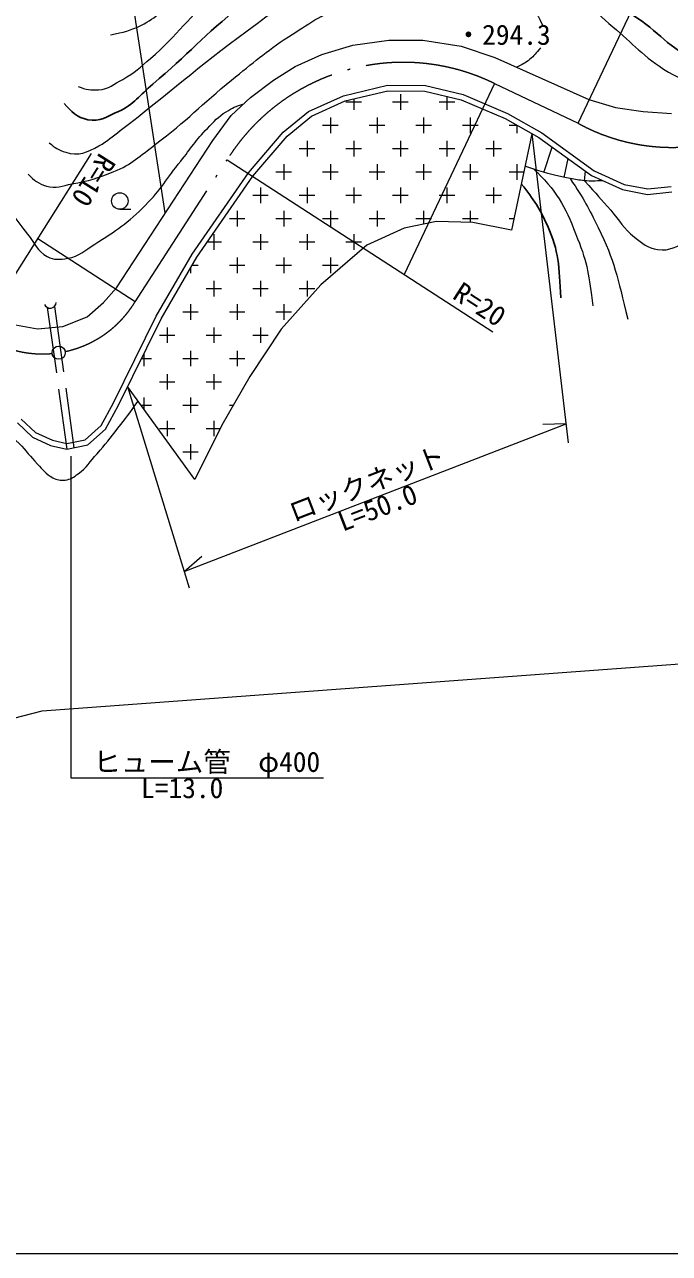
# Model space of a CAD drawing. Units: millimetres, scale not verified. Extents: x 40000 to 680000, y 20000 to 380000.
# Drawn here: x 305225 to 363893, y 205000 to 316750 of the extents above; entities that cross this region are included whole.
import ezdxf
from ezdxf.enums import TextEntityAlignment as Align

# ---------------------------------------------------------------- set-up
doc = ezdxf.new("R2010")
doc.units = ezdxf.units.MM
doc.header["$LTSCALE"] = 1000
doc.linetypes.add('DASHED', pattern=[7.5, 6, -1.5])
doc.linetypes.add('LONG_DASHED_DOTTED', pattern=[15.25, 12, -1.5, 0.25, -1.5])
for name, color, linetype, lineweight in [('M-BGD', 7, 'Continuous', 13), ('M-BMK', 2, 'LONG_DASHED_DOTTED', 13), ('M-STR-HTXT', 7, 'Continuous', 13), ('M-TTL-BAND', 7, 'Continuous', 13)]:
    doc.layers.add(name, color=color, linetype=linetype, lineweight=lineweight)
doc.styles.add('ＭＳ ゴシック', font='')
doc.styles.get('ＭＳ ゴシック').set_extended_font_data('MS Gothic')

msp = doc.modelspace()

# ---------------------------------------------------------------- linework, layer by layer
at = {"layer": 'M-BGD'}
for p, q in [((334462, 309713), (335876, 309713)), ((335169, 309991), (335169, 309006)), ((338705, 309713), (340119, 309713)), ((339412, 310420), (339412, 309006)), ((342947, 309713), (344362, 309713)), ((343654, 310225), (343654, 309006)), ((332341, 307592), (333755, 307592)), ((333048, 308299), (333048, 306885)), ((336583, 307592), (337998, 307592)), ((337290, 308299), (337290, 306885)), ((340826, 307592), (342240, 307592)), ((341533, 308299), (341533, 306885)), ((345069, 307592), (346483, 307592)), ((345776, 308299), (345776, 306885)), ((349311, 307592), (350034, 307592)), ((350018, 307601), (350018, 306885)), ((330219, 305471), (331634, 305471)), ((330926, 306178), (330926, 304764)), ((334462, 305471), (335876, 305471)), ((335169, 306178), (335169, 304764)), ((338705, 305471), (340119, 305471)), ((339412, 306178), (339412, 304764)), ((342947, 305471), (344362, 305471)), ((343654, 306178), (343654, 304764)), ((347190, 305471), (348604, 305471)), ((347897, 306178), (347897, 304764)), ((352472, 303300), (353223, 305598)), ((328805, 304056), (328805, 302642)), ((333048, 304056), (333048, 302642)), ((337290, 304056), (337290, 302642)), ((341533, 304056), (341533, 302642)), ((345776, 304056), (345776, 302642)), ((350018, 304056), (350018, 302642)), ((354313, 302858), (354672, 304559)), ((328098, 303349), (329512, 303349)), ((332341, 303349), (333755, 303349)), ((336583, 303349), (337998, 303349)), ((340826, 303349), (342240, 303349)), ((345069, 303349), (346483, 303349)), ((349311, 303349), (350641, 303349)), ((356154, 302552), (356272, 303411)), ((326684, 301935), (326684, 300521)), ((330926, 301935), (330926, 300521)), ((335169, 301935), (335169, 300521)), ((339412, 301935), (339412, 300521)), ((343654, 301935), (343654, 300521)), ((347897, 301935), (347897, 300521)), ((325977, 301228), (327391, 301228)), ((330219, 301228), (331634, 301228)), ((334462, 301228), (335876, 301228)), ((338705, 301228), (340119, 301228)), ((342947, 301228), (344362, 301228)), ((347190, 301228), (348604, 301228)), ((313891, 299956), (314891, 299956)), ((324563, 299814), (324563, 298400)), ((328805, 299814), (328805, 298400)), ((333048, 299814), (333048, 298400)), ((337290, 299814), (337290, 298400)), ((341533, 299814), (341533, 298602)), ((345776, 299814), (345776, 298748)), ((323855, 299107), (325270, 299107)), ((328098, 299107), (329512, 299107)), ((332341, 299107), (333755, 299107)), ((336583, 299107), (337998, 299107)), ((340826, 299107), (342240, 299107)), ((345069, 299107), (346483, 299107)), ((349311, 299107), (349735, 299107)), ((322441, 297692), (322441, 296278)), ((326684, 297692), (326684, 296278)), ((330926, 297692), (330926, 296278)), ((335169, 297692), (335169, 296278)), ((339764, 298225), (339765, 298224)), ((321847, 296985), (323148, 296985)), ((325977, 296985), (327391, 296985)), ((330219, 296985), (331634, 296985)), ((334462, 296985), (335876, 296985)), ((324563, 295571), (324563, 294157)), ((328805, 295571), (328805, 294157)), ((333048, 295571), (333048, 294157)), ((320320, 294621), (320320, 294157)), ((320460, 294864), (321027, 294864)), ((323855, 294864), (325270, 294864)), ((328098, 294864), (329512, 294864)), ((332341, 294864), (333755, 294864)), ((322441, 293450), (322441, 292036)), ((326684, 293450), (326684, 292036)), ((330926, 293450), (330926, 292036)), ((321734, 292743), (323148, 292743)), ((325977, 292743), (327391, 292743)), ((330219, 292743), (331634, 292743)), ((319613, 290621), (321027, 290621)), ((320320, 291328), (320320, 289914)), ((323855, 290621), (325270, 290621)), ((324563, 291328), (324563, 289914)), ((328098, 290621), (329512, 290621)), ((328805, 291328), (328805, 289914)), ((317491, 288500), (318906, 288500)), ((318199, 289207), (318199, 287793)), ((321734, 288500), (323148, 288500)), ((322441, 289207), (322441, 287793)), ((325977, 288500), (327391, 288500)), ((326684, 289207), (326684, 287793)), ((315860, 286379), (316784, 286379)), ((316077, 286816), (316077, 285672)), ((319613, 286379), (321027, 286379)), ((320320, 287086), (320320, 285672)), ((323855, 286379), (325270, 286379)), ((324563, 287086), (324563, 285672)), ((318199, 284965), (318199, 283550)), ((322441, 284965), (322441, 283550)), ((317491, 284257), (318906, 284257)), ((321734, 284257), (323148, 284257)), ((316077, 282843), (316077, 281793)), ((320320, 282843), (320320, 281429)), ((315830, 282136), (316784, 282136)), ((319613, 282136), (321027, 282136)), ((323855, 282136), (324210, 282136)), ((318199, 280722), (318199, 279308)), ((322441, 280722), (322441, 279308)), ((317491, 280015), (318906, 280015)), ((321734, 280015), (323005, 280015)), ((320320, 278601), (320320, 277186)), ((319613, 277893), (321027, 277893))]:
    msp.add_line(p, q, dxfattribs=at)
at = {"layer": 'M-BGD', "linetype": 'DASHED'}
for p, q in [((307294, 291027), (309078, 278137)), ((307938, 291120), (309716, 278271))]:
    msp.add_line(p, q, dxfattribs=at)
at = {"layer": 'M-BGD'}
for points in [[(304391, 289446), (306416, 289078), (308698, 289280), (310925, 290164), (312416, 291470), (313575, 292814), (322341, 306208), (324016, 308490), (325782, 310128), (327862, 311693), (329850, 312926), (332261, 314030), (335077, 314877), (338371, 315337), (341445, 315319), (344960, 314785), (347997, 313754), (356574, 309944), (358976, 309222), (361516, 308835), (364083, 308670)], [(304571, 280518), (305945, 279222), (307595, 278466), (309078, 278137), (310970, 278536), (312589, 279971), (313758, 282136), (317652, 289994), (320891, 295612), (326000, 302955), (329102, 306592), (331336, 308418), (334399, 309807), (338286, 310738), (341647, 310703), (344956, 309916), (348940, 308214), (352002, 306474), (356805, 303029), (359609, 301741), (361895, 301301), (364124, 301533)], [(304921, 280875), (306228, 279642), (307755, 278943), (309081, 278648), (310737, 278998), (312191, 280286), (313314, 282366), (317211, 290230), (320469, 295880), (325604, 303260), (328751, 306951), (331070, 308846), (334236, 310282), (338229, 311239), (341708, 311202), (345113, 310392), (349162, 308662), (352272, 306895), (357058, 303463), (359763, 302221), (361917, 301806), (364042, 302027)], [(351382, 306826), (349510, 298049), (346022, 298739), (342691, 298850), (339764, 298224), (336378, 296678), (332181, 293089), (328574, 289058), (325730, 284752), (323163, 280334), (320706, 275365), (314603, 283841)]]:
    msp.add_lwpolyline(points, dxfattribs=at)
msp.add_circle((313891, 300706), 750, dxfattribs=at)
msp.add_arc((307551, 291526), 561, 202.98625, 353.91515, dxfattribs=at)
for points, knots in [([(310097, 311106), (310841, 310854), (311226, 310762), (311961, 310816), (312893, 310885), (313332, 311326), (314156, 311768), (315244, 312353), (315748, 312864), (316682, 313673), (319183, 315840), (320215, 317444), (322631, 319706), (324982, 321906), (326258, 323218), (328898, 325061), (330325, 326058), (330850, 326419), (332653, 327463)], [0, 0, 0, 0, 1, 1, 1, 2, 2, 2, 3, 3, 3, 4, 4, 4, 5, 5, 5, 6, 6, 6, 6]), ([(313038, 315827), (314298, 316049), (314817, 316196), (315853, 316696), (317280, 317385), (317865, 318160), (318959, 319305), (319610, 319987), (319883, 320449), (320492, 321169), (321327, 322158), (321615, 322468), (322686, 323653)], [0, 0, 0, 0, 1, 1, 1, 2, 2, 2, 3, 3, 3, 4, 4, 4, 4]), ([(338080, 322571), (339808, 322876), (340381, 322924), (341869, 323006), (344420, 323146), (345875, 322955), (348391, 322509), (350529, 322130), (351764, 321808), (353671, 320770), (355774, 319624), (356551, 318389), (358392, 316856), (360337, 315236), (361255, 314100), (363361, 312694), (364569, 311889), (365434, 311773), (366702, 311066), (367512, 310613), (368100, 310519), (368745, 309851), (369045, 309540), (369177, 309397), (369436, 308986)], [0, 0, 0, 0, 1, 1, 1, 2, 2, 2, 3, 3, 3, 4, 4, 4, 5, 5, 5, 6, 6, 6, 7, 7, 7, 8, 8, 8, 8]), ([(307477, 306007), (307987, 305540), (308326, 305343), (308968, 305137), (310112, 304769), (310939, 305135), (311991, 305717), (312812, 306171), (313190, 306556), (313937, 307125), (318502, 310599), (320854, 312815), (325491, 316194), (327982, 318009), (329308, 319186), (332075, 320542), (333513, 321246), (334064, 321511), (335844, 322157)], [0, 0, 0, 0, 1, 1, 1, 2, 2, 2, 3, 3, 3, 4, 4, 4, 5, 5, 5, 6, 6, 6, 6]), ([(305555, 303132), (306127, 302570), (306472, 302275), (307211, 302055), (308083, 301796), (308635, 302102), (309530, 302262), (311057, 302536), (311903, 302798), (313340, 303380), (314987, 304048), (315728, 304800), (317150, 305865), (319979, 307984), (321314, 309484), (324066, 311704), (326042, 313299), (327115, 314251), (329242, 315638), (331099, 316849), (332138, 317568), (334170, 318454), (336181, 319331), (337354, 319794), (339512, 320193), (341600, 320580), (342823, 320770), (344937, 320566), (346652, 320400), (347681, 320340), (349243, 319614), (350174, 319181), (350766, 318943), (351434, 318164), (351870, 317656), (352040, 317387), (352349, 316715)], [0, 0, 0, 0, 1, 1, 1, 2, 2, 2, 3, 3, 3, 4, 4, 4, 5, 5, 5, 6, 6, 6, 7, 7, 7, 8, 8, 8, 9, 9, 9, 10, 10, 10, 11, 11, 11, 12, 12, 12, 12]), ([(361602, 321226), (362332, 320203), (362642, 319864), (363424, 319100), (364745, 317811), (365686, 317254), (367372, 316505), (369098, 315738), (370289, 316040), (372176, 315953), (375624, 315794), (377559, 316225), (381010, 316160), (384464, 316094), (386406, 316079), (389845, 315746), (393866, 315355), (396141, 315102), (400059, 314117), (402821, 313423), (404354, 312915), (406961, 311770), (408900, 310919), (410023, 310487), (411820, 309368), (412549, 308914), (413088, 308777), (413615, 308098), (413903, 307726), (414025, 307540), (414229, 307062)], [0, 0, 0, 0, 1, 1, 1, 2, 2, 2, 3, 3, 3, 4, 4, 4, 5, 5, 5, 6, 6, 6, 7, 7, 7, 8, 8, 8, 9, 9, 9, 10, 10, 10, 10]), ([(352151, 314630), (351756, 314123), (351611, 313933), (351176, 313581), (350758, 313243), (350555, 313139), (350000, 312864)], [0, 0, 0, 0, 1, 1, 1, 2, 2, 2, 2]), ([(276749, 301664), (280517, 303439), (281865, 304187), (285404, 304894), (288065, 305426), (289615, 305775), (292319, 305557), (294726, 305362), (296152, 305237), (298365, 304273), (300138, 303501), (301091, 302859), (302465, 301498), (303812, 300165), (304276, 299160), (305488, 297702), (306167, 296886), (306342, 296153), (307283, 295659), (307925, 295322), (308418, 295367), (309132, 295494), (310210, 295686), (310690, 296209), (311617, 296791), (313538, 297998), (314624, 298719), (316227, 300325), (317642, 301742), (318171, 302771), (319430, 304328), (320374, 305496), (320805, 306240), (321859, 307310), (322487, 307946), (322807, 308365), (323571, 308828), (324155, 309182), (324424, 309298), (325162, 309553)], [0, 0, 0, 0, 1, 1, 1, 2, 2, 2, 3, 3, 3, 4, 4, 4, 5, 5, 5, 6, 6, 6, 7, 7, 7, 8, 8, 8, 9, 9, 9, 10, 10, 10, 11, 11, 11, 12, 12, 12, 13, 13, 13, 13]), ([(356154, 302552), (357325, 301244), (357621, 300914), (358556, 299860), (359399, 298908), (359706, 298199), (360709, 297417), (361445, 296842), (361901, 296454), (362821, 296298), (363939, 296109), (364561, 296644), (365637, 297002), (368559, 297975), (370015, 298990), (372884, 300108), (375615, 301173), (377178, 301702), (380007, 302469), (382816, 303230), (383837, 303412), (387295, 304024)], [0, 0, 0, 0, 1, 1, 1, 2, 2, 2, 3, 3, 3, 4, 4, 4, 5, 5, 5, 6, 6, 6, 7, 7, 7, 7]), ([(357844, 302551), (357059, 302513), (356811, 302490), (356154, 302552), (355642, 302599), (355359, 302659), (354854, 302754), (353552, 302999), (352821, 303162), (351569, 303591), (351249, 303701), (351135, 303734), (350755, 303885)], [0, 0, 0, 0, 1, 1, 1, 2, 2, 2, 3, 3, 3, 4, 4, 4, 4]), ([(351569, 303591), (351702, 303487), (351739, 303437), (351845, 303334), (353833, 301402), (354547, 299864), (355544, 297278), (356425, 294996), (356594, 293923), (356924, 291168)], [0, 0, 0, 0, 1, 1, 1, 2, 2, 2, 3, 3, 3, 3]), ([(354854, 302754), (356162, 300789), (356535, 300091), (357421, 298282), (358924, 295213), (359136, 293842), (360113, 289958)], [0, 0, 0, 0, 1, 1, 1, 2, 2, 2, 2]), ([(302558, 280533), (303607, 279698), (303930, 279451), (304722, 278663), (305420, 277969), (305716, 277490), (306406, 276786), (306914, 276268), (307141, 275876), (307786, 275544), (308187, 275337), (308471, 275269), (308918, 275323), (309430, 275385), (309684, 275604), (310105, 275903), (310902, 276467), (311168, 276995), (311817, 277725), (312596, 278601), (312998, 279121), (313722, 280044), (314463, 280989), (314696, 281310), (315563, 282507)], [0, 0, 0, 0, 1, 1, 1, 2, 2, 2, 3, 3, 3, 4, 4, 4, 5, 5, 5, 6, 6, 6, 7, 7, 7, 8, 8, 8, 8])]:
    msp.add_open_spline(points, degree=3, knots=knots, dxfattribs=at)
at = {"layer": 'M-BGD', "lineweight": 25}
for points, knots in [([(308823, 309574), (309489, 308818), (309979, 308311), (310976, 308101), (312084, 307869), (312739, 308398), (313774, 308856), (315196, 309485), (315697, 310336), (316884, 311340), (320066, 314032), (321622, 315803), (324849, 318440), (326822, 320053), (328006, 320886), (330232, 322126), (333446, 323916), (334987, 324202), (339094, 325314)], [0, 0, 0, 0, 1, 1, 1, 2, 2, 2, 3, 3, 3, 4, 4, 4, 5, 5, 5, 6, 6, 6, 6]), ([(343753, 325646), (346523, 325454), (347626, 325165), (350006, 324445), (354876, 322972), (356682, 320150), (360939, 317363), (363232, 315862), (364134, 314196), (366778, 313471), (370507, 312447), (372808, 313144), (376675, 313181), (380722, 313220), (382998, 313971), (387028, 313595), (388487, 313459), (389341, 313407), (390713, 312891), (391384, 312639), (391802, 312542), (392370, 312104), (392744, 311816), (392894, 311672), (393239, 311261)], [0, 0, 0, 0, 1, 1, 1, 2, 2, 2, 3, 3, 3, 4, 4, 4, 5, 5, 5, 6, 6, 6, 7, 7, 7, 8, 8, 8, 8]), ([(350412, 302279), (351637, 300745), (352060, 300067), (352786, 298473), (353870, 296090), (353823, 294813), (354028, 291888)], [0, 0, 0, 0, 1, 1, 1, 2, 2, 2, 2])]:
    msp.add_open_spline(points, degree=3, knots=knots, dxfattribs=at)
at = {"layer": 'M-BMK'}
for p, q in [((347985, 311381), (355586, 307774)), ((315282, 291545), (323651, 304461))]:
    msp.add_line(p, q, dxfattribs=at)
at = {"layer": 'M-BMK', "linetype": 'Continuous'}
msp.add_circle((308333, 286911), 600, dxfattribs=at)
at = {"layer": 'M-BMK'}
for centre, radius, start, end in [((339662, 294407), 18905, 63.87873, 147.87178), ((364139, 323375), 17792, 241.26703, 280.9285), ((306857, 296651), 9851, 282.10413, 328.78087), ((306857, 296651), 9851, 233.73226, 275.12374)]:
    msp.add_arc(centre, radius, start, end, dxfattribs=at)
at = {"layer": 'M-STR-HTXT'}
for p, q in [((355586, 307774), (367574, 333033)), ((318031, 299623), (314059, 325438)), ((347985, 311381), (339750, 294029)), ((351382, 306826), (354689, 278727)), ((301029, 288708), (311315, 305029)), ((323651, 304461), (347824, 288796)), ((315282, 291545), (306432, 297280)), ((314603, 283841), (320204, 265517)), ((319744, 267021), (354488, 280437)), ((354488, 280437), (352370, 280369)), ((319744, 267021), (321358, 268394))]:
    msp.add_line(p, q, dxfattribs=at)
for points in [[(309444, 277495), (309444, 248238), (332427, 248238)], [(256063, 241208), (306838, 254334), (498969, 268505)]]:
    msp.add_lwpolyline(points, dxfattribs=at)
at = {"layer": 'M-TTL-BAND'}
msp.add_line((40000, 205000), (579000, 205000), dxfattribs=at)

# ---------------------------------------------------------------- texts
at = {"layer": 'M-BGD', "style": 'ＭＳ ゴシック'}
msp.add_text('・294.3', height=1833, dxfattribs=at).set_placement((348722, 315827), align=Align.MIDDLE_CENTER)
at = {"layer": 'M-STR-HTXT', "style": 'ＭＳ ゴシック'}
for s, rotation, p in [('R=10', 237.779, (310265, 303362)), ('R=20', 327.056, (345839, 290083)), ('ロックネット', 21.113, (336900, 273646))]:
    msp.add_text(s, height=1833, rotation=rotation, dxfattribs=at).set_placement(p, align=Align.BOTTOM_CENTER)
msp.add_text('L=50.0', height=1833, rotation=21.113, dxfattribs=at).set_placement((336997, 273683), align=Align.TOP_CENTER)
msp.add_text('ヒューム管\u3000φ400', height=1833, dxfattribs=at).set_placement((321802, 248238), align=Align.BOTTOM_CENTER)
msp.add_text('L=13.0', height=1833, dxfattribs=at).set_placement((319566, 248238), align=Align.TOP_CENTER)

doc.saveas('drawing.dxf')
